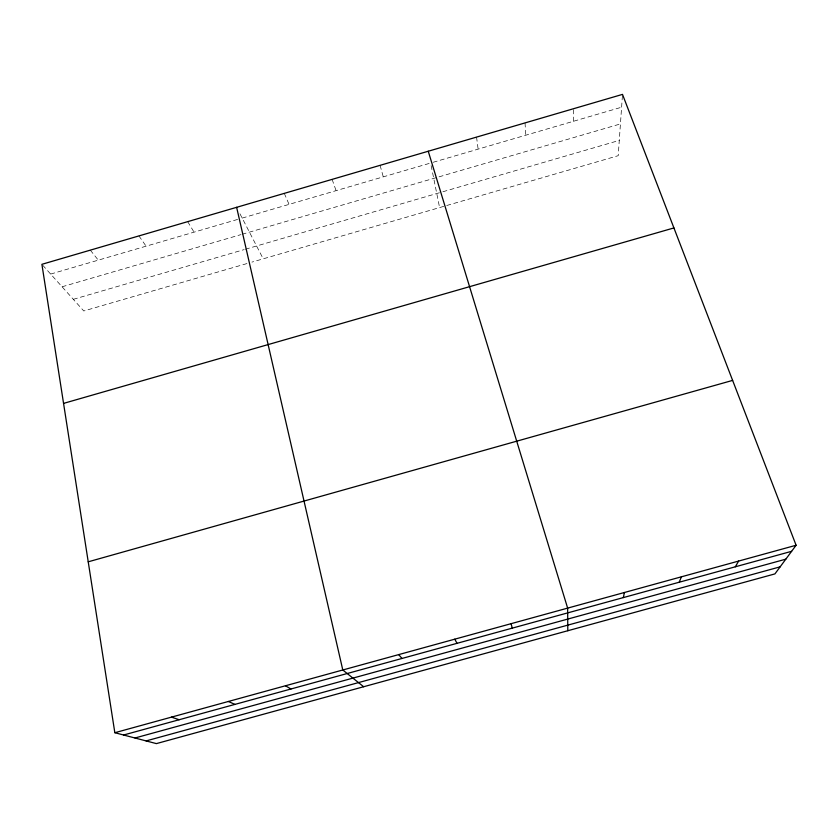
<?xml version="1.0" encoding="UTF-8"?>
<svg xmlns="http://www.w3.org/2000/svg" width="838" height="838" viewBox="0 0 838 838"><rect width="100%" height="100%" fill="white"/><g stroke="black" fill="none" stroke-linecap="round" stroke-linejoin="round"><path stroke-width="0.63" stroke-dasharray="4.19 3.14" d="M573.611 121.238L573.684 108.678M622.414 95.668L618.203 155.69L251.945 262.105M50.647 274.068L239.72 218.812M242.182 218.09L429.37 163.389M433.12 162.289L621.597 107.212M62.075 286.785L240.768 234.671M242.004 234.305L620.424 123.94M73.325 299.323L244.141 249.598M245.387 249.242L441.678 192.101M442.904 191.745L619.272 140.407M246.938 263.561L83.779 310.971L42.696 265.206M90.326 250.143L98.287 260.147M138.93 235.918L146.095 246.173M187.691 221.651L194.06 232.157M239.961 213.784L263.216 258.837M284.291 193.379L289.058 204.388M332.11 179.374L336.09 190.645M380.096 165.337L383.27 176.86M431.141 165.589L439.594 207.583M476.56 137.107L478.121 149.143M525.038 122.914L525.793 135.211"/><path stroke-width="1.26" d="M623.336 597.588L624.415 592.497M679.209 582.232L681.409 576.816M735.303 566.802L738.645 561.072M796.1 545.255L774.92 573.904L156.381 743.61L114.837 732.716L41.9 264.316L622.498 94.39L796.1 545.255L114.837 732.716M63.552 403.392L673.92 227.936M88.22 561.816L732.622 380.4M123.605 735.01L791.617 551.32M134.981 737.995L785.814 559.166M146.105 740.918L780.147 566.834M171.476 717.129L179.175 719.737M228.355 701.479L234.954 704.391M285.465 685.767L290.975 688.993M363.661 686.741L342.794 669.991L236.63 207.321M398.679 654.614L401.999 658.459M454.772 639.174L457.014 643.333M428.249 151.238L567.64 608.116L567.797 630.731M511.096 623.682L512.238 628.144"/></g></svg>
